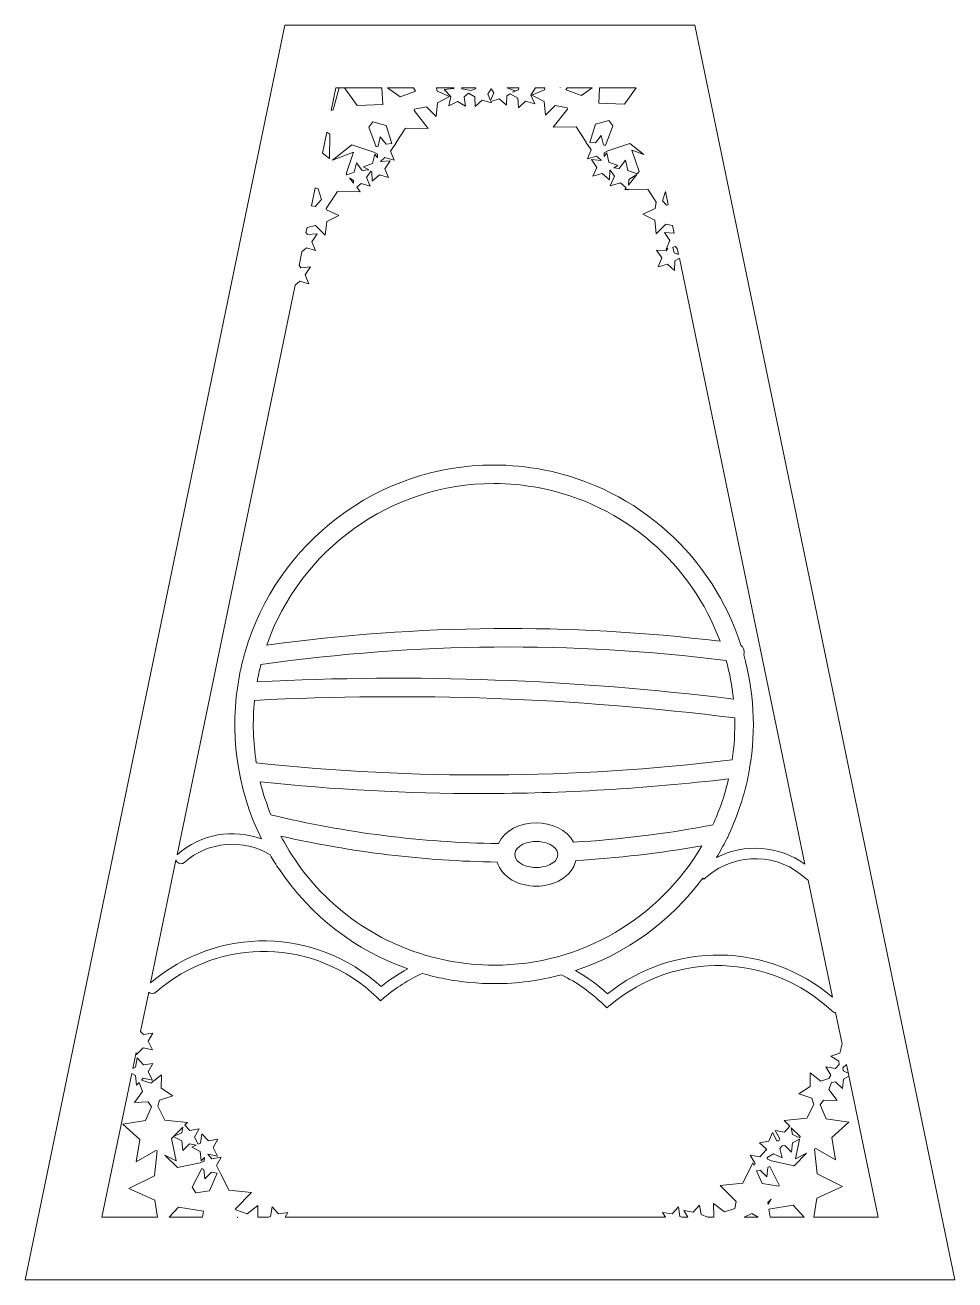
# Model space of a CAD drawing. Header units: inches. Extents: x -10.5 to 4.1, y -4.9 to 14.9.
import ezdxf

# ---------------------------------------------------------------- set-up
doc = ezdxf.new("R2010")
doc.units = ezdxf.units.IN
doc.header["$MEASUREMENT"] = 0
doc.layers.add('Default', color=7, linetype='Continuous')

# ---------------------------------------------------------------- blocks, each defined once
blk = doc.blocks.new('block 2')
at = {"layer": 'Default', "color": 1, "lineweight": 18, "true_color": 0xff0000}
for points, knots in [([(-6.262, 10.756), (-6.262, 10.756), (-8.12, 1.787), (-8.12, 1.787), (-8.118, 1.789), (-8.117, 1.791), (-8.115, 1.793), (-7.741, 2.12), (-7.232, 2.201), (-6.79, 2.036), (-7.184, 2.831), (-7.308, 3.728), (-7.137, 4.614), (-7.117, 4.719), (-7.092, 4.823), (-7.064, 4.925), (-7.062, 4.944), (-7.057, 4.962), (-7.049, 4.978), (-6.549, 6.706), (-4.957, 7.925), (-3.133, 7.925), (-2.874, 7.925), (-2.612, 7.9), (-2.356, 7.85), (-0.842, 7.558), (0.316, 6.46), (0.759, 5.086), (0.795, 5.055), (0.815, 5.008), (0.808, 4.957), (0.807, 4.95), (0.805, 4.943), (0.803, 4.936), (0.961, 4.372), (1, 3.767), (0.895, 3.154), (0.895, 3.134), (0.892, 3.115), (0.885, 3.098), (0.884, 3.088), (0.882, 3.079), (0.881, 3.069), (0.815, 2.73), (0.708, 2.408), (0.567, 2.107), (0.563, 2.078), (0.55, 2.051), (0.53, 2.03), (0.481, 1.932), (0.429, 1.836), (0.373, 1.742), (0.816, 1.972), (1.355, 1.935), (1.765, 1.64), (1.765, 1.64), (-0.211, 11.181), (-0.211, 11.181), (-0.211, 11.181), (-0.281, 11.139), (-0.281, 11.139), (-0.281, 11.139), (-0.287, 10.988), (-0.287, 10.988), (-0.287, 10.988), (-0.4, 11.087), (-0.4, 11.087), (-0.4, 11.087), (-0.545, 11.047), (-0.545, 11.047), (-0.545, 11.047), (-0.486, 11.185), (-0.486, 11.185), (-0.486, 11.185), (-0.569, 11.31), (-0.569, 11.31), (-0.569, 11.31), (-0.42, 11.296), (-0.42, 11.296), (-0.42, 11.296), (-0.391, 11.332), (-0.391, 11.332), (-0.391, 11.332), (-0.421, 11.323), (-0.421, 11.323), (-0.421, 11.323), (-0.362, 11.462), (-0.362, 11.462), (-0.362, 11.462), (-0.446, 11.587), (-0.446, 11.587), (-0.446, 11.587), (-0.296, 11.573), (-0.296, 11.573), (-0.296, 11.573), (-0.293, 11.577), (-0.293, 11.577), (-0.293, 11.577), (-0.317, 11.694), (-0.317, 11.694), (-0.317, 11.694), (-0.422, 11.716), (-0.422, 11.716), (-0.422, 11.716), (-0.574, 11.564), (-0.574, 11.564), (-0.574, 11.564), (-0.596, 11.778), (-0.596, 11.778), (-0.596, 11.778), (-0.787, 11.875), (-0.787, 11.875), (-0.787, 11.875), (-0.591, 11.963), (-0.591, 11.963), (-0.591, 11.963), (-0.575, 12.065), (-0.575, 12.065), (-0.575, 12.065), (-0.709, 12.268), (-0.709, 12.268), (-0.709, 12.268), (-1.015, 12.265), (-1.015, 12.265), (-1.015, 12.265), (-1.015, 12.257), (-1.015, 12.257), (-1.015, 12.257), (-1.024, 12.265), (-1.024, 12.265), (-1.024, 12.265), (-1.067, 12.265), (-1.067, 12.265), (-1.067, 12.265), (-1.05, 12.287), (-1.05, 12.287), (-1.05, 12.287), (-1.14, 12.366), (-1.14, 12.366), (-1.14, 12.366), (-1.299, 12.321), (-1.299, 12.321), (-1.299, 12.321), (-1.234, 12.473), (-1.234, 12.473), (-1.234, 12.473), (-1.299, 12.57), (-1.299, 12.57), (-1.299, 12.57), (-1.307, 12.565), (-1.307, 12.565), (-1.307, 12.565), (-1.313, 12.415), (-1.313, 12.415), (-1.313, 12.415), (-1.426, 12.514), (-1.426, 12.514), (-1.426, 12.514), (-1.571, 12.473), (-1.571, 12.473), (-1.571, 12.473), (-1.512, 12.611), (-1.512, 12.611), (-1.512, 12.611), (-1.595, 12.736), (-1.595, 12.736), (-1.595, 12.736), (-1.445, 12.722), (-1.445, 12.722), (-1.445, 12.722), (-1.443, 12.726), (-1.443, 12.726), (-1.443, 12.726), (-1.514, 12.789), (-1.514, 12.789), (-1.514, 12.789), (-1.659, 12.748), (-1.659, 12.748), (-1.659, 12.748), (-1.6, 12.886), (-1.6, 12.886), (-1.6, 12.886), (-1.683, 13.011), (-1.683, 13.011), (-1.683, 13.011), (-1.679, 13.01), (-1.679, 13.01), (-1.679, 13.01), (-1.838, 13.25), (-1.838, 13.25), (-1.838, 13.25), (-2.196, 13.247), (-2.196, 13.247), (-2.196, 13.247), (-1.973, 13.527), (-1.973, 13.527), (-1.973, 13.527), (-1.98, 13.547), (-1.98, 13.547), (-1.98, 13.547), (-2.167, 13.586), (-2.167, 13.586), (-2.167, 13.586), (-2.319, 13.435), (-2.319, 13.435), (-2.319, 13.435), (-2.341, 13.648), (-2.341, 13.648), (-2.341, 13.648), (-2.532, 13.746), (-2.532, 13.746), (-2.532, 13.746), (-2.336, 13.833), (-2.336, 13.833), (-2.336, 13.833), (-2.331, 13.866), (-2.331, 13.866), (-2.331, 13.866), (-2.476, 13.866), (-2.476, 13.866), (-2.476, 13.866), (-2.55, 13.751), (-2.55, 13.751), (-2.55, 13.751), (-2.489, 13.614), (-2.489, 13.614), (-2.489, 13.614), (-2.634, 13.652), (-2.634, 13.652), (-2.634, 13.652), (-2.745, 13.551), (-2.745, 13.551), (-2.745, 13.551), (-2.754, 13.701), (-2.754, 13.701), (-2.754, 13.701), (-2.876, 13.771), (-2.876, 13.771), (-2.876, 13.771), (-2.927, 13.74), (-2.927, 13.74), (-2.927, 13.74), (-2.933, 13.59), (-2.933, 13.59), (-2.933, 13.59), (-3.046, 13.689), (-3.046, 13.689), (-3.046, 13.689), (-3.18, 13.651), (-3.18, 13.651), (-3.18, 13.651), (-3.17, 13.628), (-3.17, 13.628), (-3.17, 13.628), (-3.315, 13.669), (-3.315, 13.669), (-3.315, 13.669), (-3.428, 13.57), (-3.428, 13.57), (-3.428, 13.57), (-3.434, 13.72), (-3.434, 13.72), (-3.434, 13.72), (-3.533, 13.779), (-3.533, 13.779), (-3.533, 13.779), (-3.598, 13.722), (-3.598, 13.722), (-3.598, 13.722), (-3.576, 13.573), (-3.576, 13.573), (-3.576, 13.573), (-3.705, 13.649), (-3.705, 13.649), (-3.705, 13.649), (-3.84, 13.582), (-3.84, 13.582), (-3.84, 13.582), (-3.807, 13.729), (-3.807, 13.729), (-3.807, 13.729), (-3.913, 13.837), (-3.913, 13.837), (-3.913, 13.837), (-3.763, 13.851), (-3.763, 13.851), (-3.763, 13.851), (-3.755, 13.866), (-3.755, 13.866), (-3.755, 13.866), (-4.033, 13.866), (-4.033, 13.866), (-4.033, 13.866), (-4.024, 13.813), (-4.024, 13.813), (-4.024, 13.813), (-3.828, 13.725), (-3.828, 13.725), (-3.828, 13.725), (-4.019, 13.628), (-4.019, 13.628), (-4.019, 13.628), (-4.042, 13.414), (-4.042, 13.414), (-4.042, 13.414), (-4.194, 13.566), (-4.194, 13.566), (-4.194, 13.566), (-4.381, 13.526), (-4.381, 13.526), (-4.381, 13.526), (-4.387, 13.506), (-4.387, 13.506), (-4.387, 13.506), (-4.164, 13.226), (-4.164, 13.226), (-4.164, 13.226), (-4.523, 13.229), (-4.523, 13.229), (-4.523, 13.229), (-4.681, 12.99), (-4.681, 12.99), (-4.681, 12.99), (-4.677, 12.99), (-4.677, 12.99), (-4.677, 12.99), (-4.761, 12.865), (-4.761, 12.865), (-4.761, 12.865), (-4.702, 12.727), (-4.702, 12.727), (-4.702, 12.727), (-4.846, 12.768), (-4.846, 12.768), (-4.846, 12.768), (-4.918, 12.705), (-4.918, 12.705), (-4.918, 12.705), (-4.915, 12.702), (-4.915, 12.702), (-4.915, 12.702), (-4.765, 12.715), (-4.765, 12.715), (-4.765, 12.715), (-4.849, 12.59), (-4.849, 12.59), (-4.849, 12.59), (-4.79, 12.452), (-4.79, 12.452), (-4.79, 12.452), (-4.934, 12.493), (-4.934, 12.493), (-4.934, 12.493), (-5.047, 12.394), (-5.047, 12.394), (-5.047, 12.394), (-5.053, 12.544), (-5.053, 12.544), (-5.053, 12.544), (-5.07, 12.554), (-5.07, 12.554), (-5.07, 12.554), (-5.138, 12.453), (-5.138, 12.453), (-5.138, 12.453), (-5.078, 12.315), (-5.078, 12.315), (-5.078, 12.315), (-5.223, 12.356), (-5.223, 12.356), (-5.223, 12.356), (-5.289, 12.298), (-5.289, 12.298), (-5.289, 12.298), (-5.28, 12.286), (-5.28, 12.286), (-5.28, 12.286), (-5.258, 12.259), (-5.258, 12.259), (-5.258, 12.259), (-5.235, 12.229), (-5.235, 12.229), (-5.235, 12.229), (-5.593, 12.233), (-5.593, 12.233), (-5.593, 12.233), (-5.772, 11.962), (-5.772, 11.962), (-5.772, 11.962), (-5.769, 11.942), (-5.769, 11.942), (-5.769, 11.942), (-5.573, 11.855), (-5.573, 11.855), (-5.573, 11.855), (-5.764, 11.757), (-5.764, 11.757), (-5.764, 11.757), (-5.787, 11.544), (-5.787, 11.544), (-5.787, 11.544), (-5.939, 11.695), (-5.939, 11.695), (-5.939, 11.695), (-6.074, 11.667), (-6.074, 11.667), (-6.074, 11.667), (-6.09, 11.585), (-6.09, 11.585), (-6.09, 11.585), (-6.064, 11.552), (-6.064, 11.552), (-6.064, 11.552), (-5.915, 11.566), (-5.915, 11.566), (-5.915, 11.566), (-5.998, 11.441), (-5.998, 11.441), (-5.998, 11.441), (-5.939, 11.303), (-5.939, 11.303), (-5.939, 11.303), (-6.084, 11.344), (-6.084, 11.344), (-6.084, 11.344), (-6.153, 11.283), (-6.153, 11.283), (-6.153, 11.283), (-6.198, 11.067), (-6.198, 11.067), (-6.198, 11.067), (-6.169, 11.03), (-6.169, 11.03), (-6.169, 11.03), (-6.019, 11.044), (-6.019, 11.044), (-6.019, 11.044), (-6.103, 10.919), (-6.103, 10.919), (-6.103, 10.919), (-6.043, 10.78), (-6.043, 10.78), (-6.043, 10.78), (-6.188, 10.821), (-6.188, 10.821), (-6.188, 10.821), (-6.262, 10.756), (-6.262, 10.756)], [0, 0, 0, 0, 1, 1, 1, 2, 2, 2, 3, 3, 3, 4, 4, 4, 5, 5, 5, 6, 6, 6, 7, 7, 7, 8, 8, 8, 9, 9, 9, 10, 10, 10, 11, 11, 11, 12, 12, 12, 13, 13, 13, 14, 14, 14, 15, 15, 15, 16, 16, 16, 17, 17, 17, 18, 18, 18, 19, 19, 19, 20, 20, 20, 21, 21, 21, 22, 22, 22, 23, 23, 23, 24, 24, 24, 25, 25, 25, 26, 26, 26, 27, 27, 27, 28, 28, 28, 29, 29, 29, 30, 30, 30, 31, 31, 31, 32, 32, 32, 33, 33, 33, 34, 34, 34, 35, 35, 35, 36, 36, 36, 37, 37, 37, 38, 38, 38, 39, 39, 39, 40, 40, 40, 41, 41, 41, 42, 42, 42, 43, 43, 43, 44, 44, 44, 45, 45, 45, 46, 46, 46, 47, 47, 47, 48, 48, 48, 49, 49, 49, 50, 50, 50, 51, 51, 51, 52, 52, 52, 53, 53, 53, 54, 54, 54, 55, 55, 55, 56, 56, 56, 57, 57, 57, 58, 58, 58, 59, 59, 59, 60, 60, 60, 61, 61, 61, 62, 62, 62, 63, 63, 63, 64, 64, 64, 65, 65, 65, 66, 66, 66, 67, 67, 67, 68, 68, 68, 69, 69, 69, 70, 70, 70, 71, 71, 71, 72, 72, 72, 73, 73, 73, 74, 74, 74, 75, 75, 75, 76, 76, 76, 77, 77, 77, 78, 78, 78, 79, 79, 79, 80, 80, 80, 81, 81, 81, 82, 82, 82, 83, 83, 83, 84, 84, 84, 85, 85, 85, 86, 86, 86, 87, 87, 87, 88, 88, 88, 89, 89, 89, 90, 90, 90, 91, 91, 91, 92, 92, 92, 93, 93, 93, 94, 94, 94, 95, 95, 95, 96, 96, 96, 97, 97, 97, 98, 98, 98, 99, 99, 99, 100, 100, 100, 101, 101, 101, 102, 102, 102, 103, 103, 103, 104, 104, 104, 105, 105, 105, 106, 106, 106, 107, 107, 107, 108, 108, 108, 109, 109, 109, 110, 110, 110, 111, 111, 111, 112, 112, 112, 113, 113, 113, 114, 114, 114, 115, 115, 115, 116, 116, 116, 117, 117, 117, 118, 118, 118, 119, 119, 119, 120, 120, 120, 121, 121, 121, 122, 122, 122, 123, 123, 123, 124, 124, 124, 125, 125, 125, 126, 126, 126, 127, 127, 127, 128, 128, 128, 129, 129, 129, 130, 130, 130, 131, 131, 131, 132, 132, 132, 133, 133, 133, 134, 134, 134, 135, 135, 135, 136, 136, 136, 137, 137, 137, 138, 138, 138, 139, 139, 139, 140, 140, 140, 141, 141, 141, 142, 142, 142, 143, 143, 143, 144, 144, 144, 145, 145, 145, 146, 146, 146, 147, 147, 147, 148, 148, 148, 149, 149, 149, 149]), ([(-2.411, 7.564), (-2.649, 7.61), (-2.892, 7.633), (-3.133, 7.633), (-4.758, 7.633), (-6.184, 6.591), (-6.708, 5.089), (-4.298, 5.416), (-1.958, 5.436), (0.429, 5.151), (-0.017, 6.354), (-1.062, 7.304), (-2.411, 7.564)], [0, 0, 0, 0, 1, 1, 1, 2, 2, 2, 3, 3, 3, 4, 4, 4, 4]), ([(-6.851, 4.559), (-6.854, 4.543), (-6.856, 4.528), (-6.859, 4.512), (-4.34, 4.639), (-1.882, 4.549), (0.642, 4.239), (0.62, 4.446), (0.581, 4.648), (0.526, 4.846), (-1.925, 5.15), (-4.324, 5.13), (-6.8, 4.783), (-6.819, 4.709), (-6.836, 4.634), (-6.851, 4.559)], [0, 0, 0, 0, 1, 1, 1, 2, 2, 2, 3, 3, 3, 4, 4, 4, 5, 5, 5, 5]), ([(-6.872, 3.235), (-4.361, 2.966), (-1.907, 2.981), (0.621, 3.281), (0.654, 3.504), (0.667, 3.725), (0.661, 3.943), (-1.884, 4.259), (-4.36, 4.35), (-6.9, 4.219), (-6.934, 3.888), (-6.924, 3.557), (-6.872, 3.235)], [0, 0, 0, 0, 1, 1, 1, 2, 2, 2, 3, 3, 3, 4, 4, 4, 4]), ([(-3.06, 1.963), (-2.969, 2.176), (-2.71, 2.289), (-2.464, 2.289), (-2.226, 2.289), (-1.978, 2.184), (-1.878, 1.986), (-1.152, 2.027), (-0.432, 2.116), (0.315, 2.257), (0.421, 2.486), (0.505, 2.728), (0.564, 2.982), (-0.749, 2.829), (-2.043, 2.752), (-3.335, 2.752), (-4.49, 2.752), (-5.644, 2.814), (-6.811, 2.935), (-6.767, 2.759), (-6.711, 2.586), (-6.642, 2.416), (-5.454, 2.131), (-4.281, 1.982), (-3.06, 1.963)], [0, 0, 0, 0, 1, 1, 1, 2, 2, 2, 3, 3, 3, 4, 4, 4, 5, 5, 5, 6, 6, 6, 7, 7, 7, 8, 8, 8, 8]), ([(-4.908, -0.288), (-4.776, -0.18), (-4.636, -0.089), (-4.488, -0.009), (-5.309, 0.279), (-6.013, 0.82), (-6.509, 1.553), (-6.561, 1.629), (-6.609, 1.708), (-6.655, 1.787), (-7.078, 2.043), (-7.623, 2.002), (-8.005, 1.668), (-8.021, 1.654), (-8.04, 1.647), (-8.06, 1.647), (-8.083, 1.647), (-8.106, 1.657), (-8.123, 1.676), (-8.129, 1.684), (-8.134, 1.693), (-8.137, 1.702), (-8.137, 1.702), (-8.538, -0.231), (-8.538, -0.231), (-7.477, 0.675), (-5.936, 0.648), (-4.908, -0.288)], [0, 0, 0, 0, 1, 1, 1, 2, 2, 2, 3, 3, 3, 4, 4, 4, 5, 5, 5, 6, 6, 6, 7, 7, 7, 8, 8, 8, 9, 9, 9, 9]), ([(-3.124, 0.049), (-1.751, 0.049), (-0.52, 0.793), (0.144, 1.929), (-0.529, 1.81), (-1.183, 1.734), (-1.843, 1.697), (-1.9, 1.434), (-2.189, 1.293), (-2.464, 1.293), (-2.73, 1.293), (-3.01, 1.425), (-3.079, 1.672), (-4.239, 1.691), (-5.358, 1.826), (-6.486, 2.082), (-6.42, 1.957), (-6.348, 1.835), (-6.268, 1.716), (-5.7, 0.878), (-4.84, 0.31), (-3.845, 0.119), (-3.607, 0.073), (-3.364, 0.049), (-3.124, 0.049)], [0, 0, 0, 0, 1, 1, 1, 2, 2, 2, 3, 3, 3, 4, 4, 4, 5, 5, 5, 6, 6, 6, 7, 7, 7, 8, 8, 8, 8]), ([(-2.804, 1.791), (-2.804, 1.637), (-2.57, 1.585), (-2.464, 1.585), (-2.357, 1.585), (-2.123, 1.637), (-2.123, 1.791), (-2.123, 1.946), (-2.357, 1.998), (-2.464, 1.998), (-2.57, 1.998), (-2.804, 1.946), (-2.804, 1.791)], [0, 0, 0, 0, 1, 1, 1, 2, 2, 2, 3, 3, 3, 4, 4, 4, 4]), ([(2.199, -0.456), (2.199, -0.456), (1.817, 1.389), (1.817, 1.389), (1.806, 1.393), (1.796, 1.399), (1.787, 1.407), (1.355, 1.815), (0.687, 1.833), (0.233, 1.449), (0.233, 1.449), (0.175, 1.401), (0.175, 1.401), (0.175, 1.401), (0.157, 1.419), (0.157, 1.419), (-0.343, 0.742), (-1.043, 0.231), (-1.847, -0.035), (-1.666, -0.138), (-1.498, -0.258), (-1.343, -0.402), (-0.3, 0.434), (1.187, 0.408), (2.199, -0.456)], [0, 0, 0, 0, 1, 1, 1, 2, 2, 2, 3, 3, 3, 4, 4, 4, 5, 5, 5, 6, 6, 6, 7, 7, 7, 8, 8, 8, 8]), ([(2.351, -1.188), (2.351, -1.188), (2.248, -0.695), (2.248, -0.695), (2.248, -0.695), (2.248, -0.695), (2.248, -0.695), (2.228, -0.695), (2.207, -0.687), (2.191, -0.672), (1.222, 0.243), (-0.276, 0.284), (-1.294, -0.576), (-1.294, -0.576), (-1.351, -0.625), (-1.351, -0.625), (-1.351, -0.625), (-1.405, -0.572), (-1.405, -0.572), (-1.608, -0.374), (-1.822, -0.223), (-2.071, -0.103), (-2.409, -0.194), (-2.761, -0.242), (-3.124, -0.242), (-3.124, -0.242), (-3.124, -0.242), (-3.124, -0.242), (-3.383, -0.242), (-3.644, -0.217), (-3.901, -0.167), (-4.022, -0.144), (-4.142, -0.115), (-4.259, -0.081), (-4.476, -0.18), (-4.674, -0.305), (-4.857, -0.462), (-4.857, -0.462), (-4.915, -0.512), (-4.915, -0.512), (-4.915, -0.512), (-4.969, -0.459), (-4.969, -0.459), (-5.941, 0.475), (-7.44, 0.51), (-8.455, -0.378), (-8.488, -0.407), (-8.537, -0.404), (-8.567, -0.374), (-8.567, -0.374), (-8.696, -0.993), (-8.696, -0.993), (-8.696, -0.993), (-8.65, -1.044), (-8.65, -1.044), (-8.65, -1.044), (-8.501, -1.02), (-8.501, -1.02), (-8.501, -1.02), (-8.576, -1.15), (-8.576, -1.15), (-8.576, -1.15), (-8.507, -1.284), (-8.507, -1.284), (-8.507, -1.284), (-8.654, -1.253), (-8.654, -1.253), (-8.654, -1.253), (-8.76, -1.36), (-8.76, -1.36), (-8.76, -1.36), (-8.764, -1.325), (-8.764, -1.325), (-8.764, -1.325), (-8.817, -1.58), (-8.817, -1.58), (-8.817, -1.58), (-8.772, -1.559), (-8.772, -1.559), (-8.772, -1.559), (-8.749, -1.411), (-8.749, -1.411), (-8.749, -1.411), (-8.648, -1.522), (-8.648, -1.522), (-8.648, -1.522), (-8.499, -1.498), (-8.499, -1.498), (-8.499, -1.498), (-8.574, -1.629), (-8.574, -1.629), (-8.574, -1.629), (-8.505, -1.762), (-8.505, -1.762), (-8.505, -1.762), (-8.653, -1.732), (-8.653, -1.732), (-8.653, -1.732), (-8.68, -1.76), (-8.68, -1.76), (-8.68, -1.76), (-8.534, -1.809), (-8.534, -1.809), (-8.534, -1.809), (-8.365, -1.676), (-8.365, -1.676), (-8.365, -1.676), (-8.368, -1.89), (-8.368, -1.89), (-8.368, -1.89), (-8.189, -2.009), (-8.189, -2.009), (-8.189, -2.009), (-8.394, -2.074), (-8.394, -2.074), (-8.394, -2.074), (-8.421, -2.173), (-8.421, -2.173), (-8.421, -2.173), (-8.311, -2.39), (-8.311, -2.39), (-8.311, -2.39), (-7.955, -2.428), (-7.955, -2.428), (-7.955, -2.428), (-7.996, -2.468), (-7.996, -2.468), (-7.996, -2.468), (-7.92, -2.552), (-7.92, -2.552), (-7.92, -2.552), (-7.771, -2.528), (-7.771, -2.528), (-7.771, -2.528), (-7.846, -2.659), (-7.846, -2.659), (-7.846, -2.659), (-7.788, -2.771), (-7.788, -2.771), (-7.788, -2.771), (-7.751, -2.754), (-7.751, -2.754), (-7.751, -2.754), (-7.728, -2.605), (-7.728, -2.605), (-7.728, -2.605), (-7.627, -2.717), (-7.627, -2.717), (-7.627, -2.717), (-7.479, -2.693), (-7.479, -2.693), (-7.479, -2.693), (-7.554, -2.823), (-7.554, -2.823), (-7.554, -2.823), (-7.485, -2.957), (-7.485, -2.957), (-7.485, -2.957), (-7.632, -2.926), (-7.632, -2.926), (-7.632, -2.926), (-7.635, -2.929), (-7.635, -2.929), (-7.635, -2.929), (-7.571, -3), (-7.571, -3), (-7.571, -3), (-7.423, -2.976), (-7.423, -2.976), (-7.423, -2.976), (-7.498, -3.106), (-7.498, -3.106), (-7.498, -3.106), (-7.429, -3.24), (-7.429, -3.24), (-7.429, -3.24), (-7.433, -3.239), (-7.433, -3.239), (-7.433, -3.239), (-7.303, -3.495), (-7.303, -3.495), (-7.303, -3.495), (-6.947, -3.533), (-6.947, -3.533), (-6.947, -3.533), (-7.2, -3.786), (-7.2, -3.786), (-7.2, -3.786), (-7.196, -3.806), (-7.196, -3.806), (-7.196, -3.806), (-7.015, -3.867), (-7.015, -3.867), (-7.015, -3.867), (-6.846, -3.734), (-6.846, -3.734), (-6.846, -3.734), (-6.848, -3.921), (-6.848, -3.921), (-6.848, -3.921), (-6.68, -3.921), (-6.68, -3.921), (-6.68, -3.921), (-6.648, -3.907), (-6.648, -3.907), (-6.648, -3.907), (-6.625, -3.758), (-6.625, -3.758), (-6.625, -3.758), (-6.524, -3.869), (-6.524, -3.869), (-6.524, -3.869), (-6.376, -3.845), (-6.376, -3.845), (-6.376, -3.845), (-6.419, -3.921), (-6.419, -3.921), (-6.419, -3.921), (-0.431, -3.921), (-0.431, -3.921), (-0.431, -3.921), (-0.475, -3.845), (-0.475, -3.845), (-0.475, -3.845), (-0.326, -3.869), (-0.326, -3.869), (-0.326, -3.869), (-0.225, -3.758), (-0.225, -3.758), (-0.225, -3.758), (-0.202, -3.907), (-0.202, -3.907), (-0.202, -3.907), (-0.17, -3.921), (-0.17, -3.921), (-0.17, -3.921), (-0.08, -3.921), (-0.08, -3.921), (-0.08, -3.921), (-0.141, -3.815), (-0.141, -3.815), (-0.141, -3.815), (0.007, -3.839), (0.007, -3.839), (0.007, -3.839), (0.108, -3.728), (0.108, -3.728), (0.108, -3.728), (0.131, -3.876), (0.131, -3.876), (0.131, -3.876), (0.231, -3.921), (0.231, -3.921), (0.231, -3.921), (0.327, -3.921), (0.327, -3.921), (0.327, -3.921), (0.331, -3.918), (0.331, -3.918), (0.331, -3.918), (0.329, -3.703), (0.329, -3.703), (0.329, -3.703), (0.498, -3.837), (0.498, -3.837), (0.498, -3.837), (0.66, -3.782), (0.66, -3.782), (0.66, -3.782), (0.683, -3.674), (0.683, -3.674), (0.683, -3.674), (0.43, -3.421), (0.43, -3.421), (0.43, -3.421), (0.786, -3.383), (0.786, -3.383), (0.786, -3.383), (0.948, -3.064), (0.948, -3.064), (0.948, -3.064), (0.966, -3.104), (0.966, -3.104), (0.966, -3.104), (0.981, -3.076), (0.981, -3.076), (0.981, -3.076), (0.906, -2.945), (0.906, -2.945), (0.906, -2.945), (1.054, -2.969), (1.054, -2.969), (1.054, -2.969), (1.155, -2.858), (1.155, -2.858), (1.155, -2.858), (1.158, -2.877), (1.158, -2.877), (1.158, -2.877), (1.162, -2.848), (1.162, -2.848), (1.162, -2.848), (1.049, -2.75), (1.049, -2.75), (1.049, -2.75), (1.196, -2.723), (1.196, -2.723), (1.196, -2.723), (1.255, -2.584), (1.255, -2.584), (1.255, -2.584), (1.326, -2.716), (1.326, -2.716), (1.326, -2.716), (1.354, -2.719), (1.354, -2.719), (1.354, -2.719), (1.371, -2.686), (1.371, -2.686), (1.371, -2.686), (1.296, -2.556), (1.296, -2.556), (1.296, -2.556), (1.444, -2.58), (1.444, -2.58), (1.444, -2.58), (1.528, -2.487), (1.528, -2.487), (1.528, -2.487), (1.438, -2.397), (1.438, -2.397), (1.438, -2.397), (1.794, -2.36), (1.794, -2.36), (1.794, -2.36), (1.904, -2.143), (1.904, -2.143), (1.904, -2.143), (1.877, -2.043), (1.877, -2.043), (1.877, -2.043), (1.672, -1.979), (1.672, -1.979), (1.672, -1.979), (1.851, -1.86), (1.851, -1.86), (1.851, -1.86), (1.848, -1.645), (1.848, -1.645), (1.848, -1.645), (2.017, -1.779), (2.017, -1.779), (2.017, -1.779), (2.145, -1.735), (2.145, -1.735), (2.145, -1.735), (2.172, -1.684), (2.172, -1.684), (2.172, -1.684), (2.097, -1.553), (2.097, -1.553), (2.097, -1.553), (2.246, -1.577), (2.246, -1.577), (2.246, -1.577), (2.304, -1.513), (2.304, -1.513), (2.304, -1.513), (2.302, -1.463), (2.302, -1.463), (2.302, -1.463), (2.174, -1.384), (2.174, -1.384), (2.174, -1.384), (2.316, -1.334), (2.316, -1.334), (2.316, -1.334), (2.351, -1.188), (2.351, -1.188)], [0, 0, 0, 0, 1, 1, 1, 2, 2, 2, 3, 3, 3, 4, 4, 4, 5, 5, 5, 6, 6, 6, 7, 7, 7, 8, 8, 8, 9, 9, 9, 10, 10, 10, 11, 11, 11, 12, 12, 12, 13, 13, 13, 14, 14, 14, 15, 15, 15, 16, 16, 16, 17, 17, 17, 18, 18, 18, 19, 19, 19, 20, 20, 20, 21, 21, 21, 22, 22, 22, 23, 23, 23, 24, 24, 24, 25, 25, 25, 26, 26, 26, 27, 27, 27, 28, 28, 28, 29, 29, 29, 30, 30, 30, 31, 31, 31, 32, 32, 32, 33, 33, 33, 34, 34, 34, 35, 35, 35, 36, 36, 36, 37, 37, 37, 38, 38, 38, 39, 39, 39, 40, 40, 40, 41, 41, 41, 42, 42, 42, 43, 43, 43, 44, 44, 44, 45, 45, 45, 46, 46, 46, 47, 47, 47, 48, 48, 48, 49, 49, 49, 50, 50, 50, 51, 51, 51, 52, 52, 52, 53, 53, 53, 54, 54, 54, 55, 55, 55, 56, 56, 56, 57, 57, 57, 58, 58, 58, 59, 59, 59, 60, 60, 60, 61, 61, 61, 62, 62, 62, 63, 63, 63, 64, 64, 64, 65, 65, 65, 66, 66, 66, 67, 67, 67, 68, 68, 68, 69, 69, 69, 70, 70, 70, 71, 71, 71, 72, 72, 72, 73, 73, 73, 74, 74, 74, 75, 75, 75, 76, 76, 76, 77, 77, 77, 78, 78, 78, 79, 79, 79, 80, 80, 80, 81, 81, 81, 82, 82, 82, 83, 83, 83, 84, 84, 84, 85, 85, 85, 86, 86, 86, 87, 87, 87, 88, 88, 88, 89, 89, 89, 90, 90, 90, 91, 91, 91, 92, 92, 92, 93, 93, 93, 94, 94, 94, 95, 95, 95, 96, 96, 96, 97, 97, 97, 98, 98, 98, 99, 99, 99, 100, 100, 100, 101, 101, 101, 102, 102, 102, 103, 103, 103, 104, 104, 104, 105, 105, 105, 106, 106, 106, 107, 107, 107, 108, 108, 108, 109, 109, 109, 110, 110, 110, 111, 111, 111, 112, 112, 112, 113, 113, 113, 114, 114, 114, 115, 115, 115, 116, 116, 116, 117, 117, 117, 118, 118, 118, 119, 119, 119, 120, 120, 120, 121, 121, 121, 122, 122, 122, 123, 123, 123, 124, 124, 124, 125, 125, 125, 126, 126, 126, 126])]:
    blk.add_open_spline(points, degree=3, knots=knots, dxfattribs=at)

msp = doc.modelspace()

# ---------------------------------------------------------------- linework, layer by layer
at = {"layer": 'Default', "color": 1, "lineweight": 18, "true_color": 0xff0000}
for points in [[(-6.421, 14.852), (-10.513, -4.907), (4.127, -4.907), (0.035, 14.852), (-6.421, 14.852)], [(-5.483, 13.866), (-5.283, 13.586), (-4.882, 13.604), (-4.894, 13.866), (-5.618, 13.866), (-5.692, 13.509), (-5.663, 13.519), (-5.567, 13.866)], [(-4.364, 13.812), (-4.395, 13.866), (-4.805, 13.866), (-4.609, 13.721), (-4.364, 13.812)], [(-3.418, 13.866), (-3.642, 13.866), (-3.634, 13.846), (-3.493, 13.823), (-3.422, 13.849), (-3.418, 13.866)], [(-3.173, 13.849), (-3.229, 13.766), (-3.185, 13.662), (-3.131, 13.786), (-3.173, 13.849)], [(-2.837, 13.794), (-2.798, 13.817), (-2.93, 13.866), (-2.737, 13.866), (-2.744, 13.83), (-2.837, 13.794)], [(-2.086, 13.866), (-2.087, 13.866), (-2.087, 13.867), (-2.086, 13.866)], [(-1.977, 13.866), (-1.583, 13.866), (-1.752, 13.741), (-1.996, 13.833), (-1.977, 13.866)], [(-1.468, 13.866), (-0.892, 13.866), (-1.077, 13.607), (-1.478, 13.625), (-1.468, 13.866)], [(-4.985, 12.936), (-4.953, 12.948), (-4.92, 13.095), (-4.827, 12.977), (-4.737, 12.985), (-4.828, 13.273), (-5.039, 13.331), (-5.102, 13.246), (-4.985, 12.936)], [(-1.375, 12.957), (-1.407, 12.969), (-1.44, 13.115), (-1.533, 12.997), (-1.623, 13.005), (-1.533, 13.293), (-1.321, 13.352), (-1.259, 13.267), (-1.375, 12.957)], [(-5.763, 13.168), (-5.831, 12.837), (-5.718, 12.753), (-5.716, 13.137), (-5.763, 13.168)], [(-5.673, 12.726), (-5.344, 12.849), (-5.457, 12.51), (-5.445, 12.494), (-5.33, 12.536), (-5.297, 12.683), (-5.204, 12.564), (-5.102, 12.574), (-5.182, 12.621), (-5.041, 12.673), (-5.008, 12.82), (-4.963, 12.763), (-4.965, 12.819), (-5.022, 12.853), (-5.369, 12.969), (-5.673, 12.726)], [(-0.773, 12.815), (-0.958, 12.884), (-0.845, 12.545), (-0.873, 12.509), (-1.022, 12.564), (-1.058, 12.725), (-1.161, 12.595), (-1.243, 12.603), (-1.178, 12.642), (-1.319, 12.694), (-1.352, 12.84), (-1.397, 12.783), (-1.395, 12.84), (-1.338, 12.874), (-0.991, 12.989), (-0.773, 12.815)], [(-0.882, 12.497), (-1.012, 12.334), (-1.009, 12.422), (-0.882, 12.497)], [(-5.945, 12.289), (-6.004, 12.004), (-5.947, 11.995), (-5.845, 12.107), (-5.898, 12.276), (-5.945, 12.289)], [(-5.406, 12.445), (-5.34, 12.362), (-5.342, 12.407), (-5.406, 12.445)], [(-0.429, 12.232), (-0.385, 12.02), (-0.414, 12.015), (-0.476, 12.084), (-0.429, 12.232)], [(-0.313, 11.354), (-0.277, 11.364), (-0.243, 11.335), (-0.224, 11.242), (-0.293, 11.268), (-0.313, 11.354)], [(2.457, -1.701), (2.372, -1.744), (2.356, -1.893), (2.25, -1.786), (2.187, -1.8), (2.145, -1.911), (2.273, -2.084), (2.059, -2.075), (2.005, -2.15), (2.102, -2.368), (2.456, -2.423), (2.19, -2.663), (2.246, -3.017), (1.936, -2.838), (1.918, -2.847), (1.96, -3.236), (2.36, -3.438), (1.951, -3.622), (1.905, -3.921), (2.917, -3.921), (2.419, -1.517), (2.362, -1.565), (2.37, -1.614), (2.446, -1.649)], [(-8.522, -2.181), (-8.619, -2.398), (-8.973, -2.454), (-8.707, -2.694), (-8.763, -3.047), (-8.453, -2.868), (-8.435, -2.877), (-8.477, -3.267), (-8.877, -3.469), (-8.468, -3.652), (-8.427, -3.921), (-9.302, -3.921), (-8.833, -1.659), (-8.775, -1.689), (-8.759, -1.838), (-8.717, -1.796), (-8.662, -1.942), (-8.79, -2.114), (-8.576, -2.105), (-8.522, -2.181)], [(-8.31, -2.941), (-8.134, -3.031), (-8.208, -2.681), (-8.03, -2.503), (-8.044, -2.59), (-8.181, -2.651), (-8.046, -2.719), (-8.03, -2.869), (-7.924, -2.762), (-7.818, -2.784), (-7.888, -2.815), (-7.754, -2.883), (-7.738, -3.033), (-7.687, -2.981), (-7.695, -3.037), (-7.756, -3.064), (-8.114, -3.139), (-8.31, -2.941)], [(1.687, -2.67), (1.691, -2.65), (1.552, -2.511), (1.568, -2.617), (1.687, -2.67)], [(1.793, -2.911), (1.617, -3.001), (1.683, -2.69), (1.571, -2.746), (1.555, -2.896), (1.449, -2.789), (1.41, -2.797), (1.372, -2.837), (1.406, -2.984), (1.271, -2.919), (1.174, -2.977), (1.178, -3.007), (1.239, -3.034), (1.597, -3.109), (1.793, -2.911)], [(-7.729, -3.151), (-7.698, -3.166), (-7.682, -3.316), (-7.576, -3.209), (-7.488, -3.228), (-7.611, -3.503), (-7.827, -3.537), (-7.88, -3.446), (-7.729, -3.151)], [(1.004, -3.19), (1.094, -3.391), (1.353, -3.432), (1.363, -3.415), (1.212, -3.121), (1.181, -3.136), (1.165, -3.285), (1.059, -3.179), (1.004, -3.19)], [(1.235, -3.638), (1.182, -3.686), (1.187, -3.722), (1.235, -3.638)], [(1.219, -3.921), (1.753, -3.921), (1.582, -3.732), (1.199, -3.794), (1.219, -3.921)], [(-7.718, -3.921), (-8.243, -3.921), (-8.099, -3.762), (-7.703, -3.826), (-7.718, -3.921)], [(-7.171, -3.921), (-7.173, -3.921), (-7.17, -3.929), (-7.171, -3.921)], [(0.81, -3.921), (1.032, -3.921), (0.928, -3.861), (0.81, -3.921)]]:
    msp.add_lwpolyline(points, dxfattribs=at)

# ---------------------------------------------------------------- block references
at = {"layer": 'Default'}
msp.add_blockref('block 2', (0, 0), dxfattribs=at)

doc.saveas('drawing.dxf')
